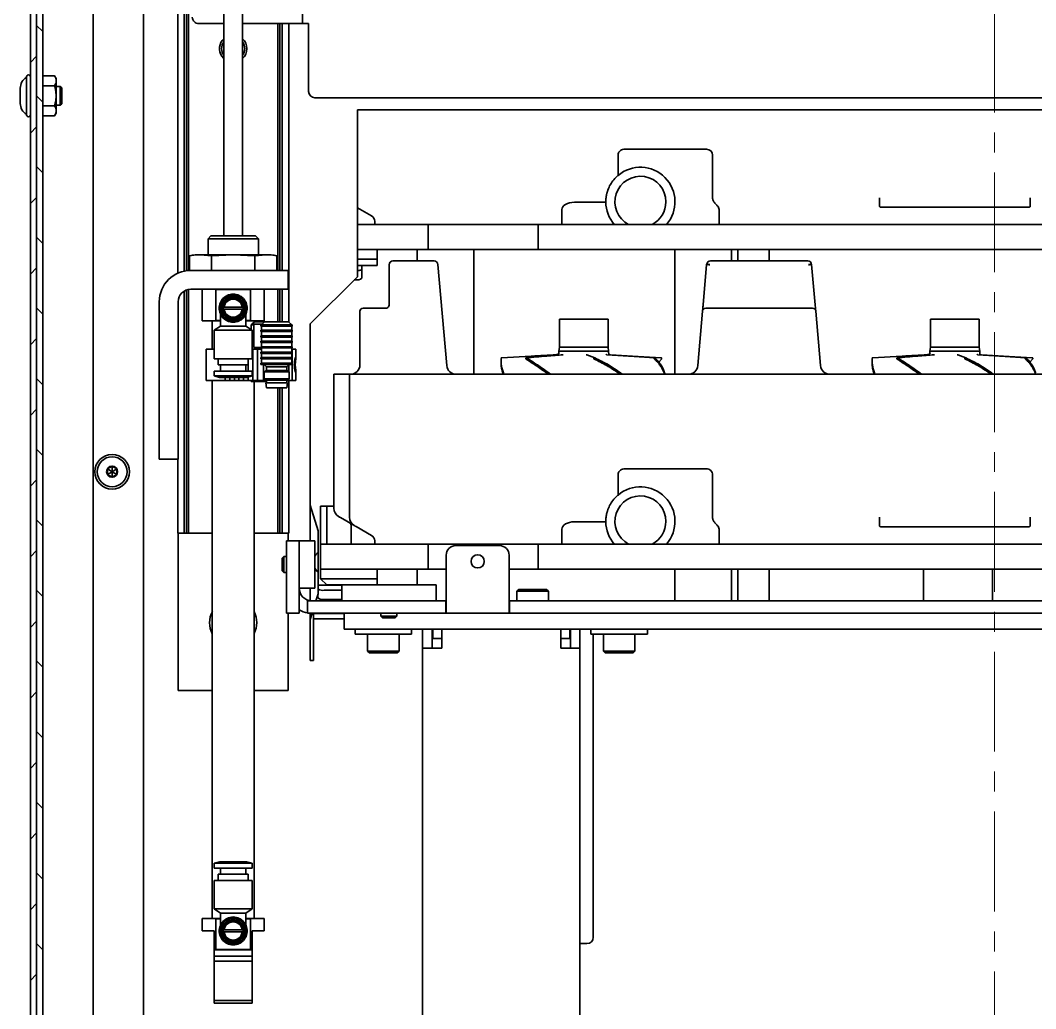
# Paper-space layout 'Blatt1' of a CAD drawing. Header units: millimetres. Extents: x 0 to 1189, y 0 to 841.
# Drawn here: x 415.7 to 480.3, y 470.1 to 532.9 of the extents above; entities that cross this region are included whole.
import ezdxf

# ---------------------------------------------------------------- set-up
doc = ezdxf.new("R2010")
doc.units = ezdxf.units.MM
doc.linetypes.add('CENTER', pattern=[10.16, 6.35, -1.27, 1.27, -1.27])

# ---------------------------------------------------------------- blocks, each defined once
blk = doc.blocks.new('SW_HATCH_0')
at = {"color": 0, "linetype": 'Continuous', "lineweight": 18}
for p, q in [((-1.368, -89.215), (-0.968, -89.615)), ((-1.368, -91.171), (-1.768, -91.571)), ((-1.368, -93.705), (-0.968, -94.105)), ((-1.368, -95.661), (-1.768, -96.061)), ((-1.368, -98.195), (-0.968, -98.595)), ((-1.368, -100.151), (-1.768, -100.551)), ((-1.368, -102.685), (-0.968, -103.085)), ((-1.368, -104.641), (-1.768, -105.041)), ((-1.368, -107.176), (-0.968, -107.576)), ((-1.368, -109.131), (-1.768, -109.531)), ((-1.368, -111.666), (-0.968, -112.066)), ((-1.368, -113.621), (-1.768, -114.021)), ((-1.368, -116.156), (-0.968, -116.556)), ((-1.368, -118.111), (-1.768, -118.511)), ((-1.368, -120.646), (-0.968, -121.046)), ((-1.368, -122.601), (-1.768, -123.001)), ((-1.368, -125.136), (-0.968, -125.536)), ((-1.368, -127.092), (-1.768, -127.492)), ((-1.368, -129.626), (-0.968, -130.026)), ((-1.368, -131.582), (-1.768, -131.982)), ((-1.368, -134.116), (-0.968, -134.516)), ((-1.368, -136.072), (-1.768, -136.472)), ((-1.368, -138.606), (-0.968, -139.006)), ((-1.368, -140.562), (-1.768, -140.962)), ((-1.368, -143.097), (-0.968, -143.497)), ((-1.368, -145.052), (-1.768, -145.452)), ((-1.368, -147.587), (-0.968, -147.987)), ((-1.368, -149.542), (-1.768, -149.942))]:
    blk.add_line(p, q, dxfattribs=at)

psp = doc.layouts.new('Blatt1')

# ---------------------------------------------------------------- linework, layer by layer
at = {"color": 7, "linetype": 'CENTER', "lineweight": 18}
psp.add_line((477.678, 777.265), (477.678, 308.626), dxfattribs=at)
at = {"color": 7, "linetype": 'Continuous', "lineweight": 35}
for p, q in [((416.356, 737.232), (416.356, 417.724)), ((416.756, 737.232), (416.756, 417.615)), ((416.756, 460.032), (416.756, 660.232)), ((417.156, 460.032), (417.156, 660.232)), ((420.356, 436.632), (420.356, 606.232)), ((423.556, 436.686), (423.556, 606.232)), ((433.656, 532.732), (433.656, 563.132)), ((425.726, 560.332), (425.726, 516.852)), ((426.144, 516.989), (426.144, 560.332)), ((426.292, 517.015), (426.292, 560.332)), ((426.406, 560.332), (426.406, 517.027)), ((428.656, 551.732), (428.656, 519.232)), ((429.856, 519.232), (429.856, 551.732)), ((427.014, 532.735), (427.014, 532.732)), ((427.056, 532.732), (428.656, 532.732)), ((429.856, 532.732), (433.056, 532.732)), ((432.106, 517.032), (432.106, 532.732)), ((432.22, 532.732), (432.22, 517.032)), ((432.368, 532.732), (432.368, 517.032)), ((432.786, 513.764), (432.786, 532.732)), ((433.056, 532.732), (433.656, 532.732)), ((433.956, 532.732), (433.656, 532.732)), ((433.956, 532.732), (434.056, 532.732)), ((434.056, 532.732), (434.056, 528.412)), ((428.528, 530.657), (428.656, 530.502)), ((416.116, 527.087), (416.116, 529.339)), ((417.156, 529.403), (417.898, 529.403)), ((417.996, 529.232), (417.898, 529.403)), ((417.996, 529.085), (417.996, 529.232)), ((417.996, 528.132), (417.996, 529.085)), ((415.716, 527.717), (415.716, 528.612)), ((417.156, 528.767), (417.898, 528.767)), ((418.256, 528.732), (417.996, 528.732)), ((418.356, 528.632), (418.256, 528.732)), ((418.256, 527.613), (418.256, 528.732)), ((418.356, 528.632), (418.356, 527.699)), ((415.716, 527.652), (415.716, 527.717)), ((417.996, 527.18), (417.996, 528.132)), ((418.356, 527.699), (418.356, 527.632)), ((522.056, 528.012), (434.456, 528.012)), ((416.116, 526.925), (416.116, 527.087)), ((417.156, 527.497), (417.898, 527.497)), ((417.898, 526.862), (417.996, 527.032)), ((417.996, 527.532), (418.256, 527.532)), ((417.996, 527.032), (417.996, 527.18)), ((418.256, 527.532), (418.356, 527.632)), ((418.256, 527.532), (418.256, 527.613)), ((513.156, 527.232), (437.156, 527.232)), ((437.156, 516.632), (437.156, 527.232)), ((417.156, 526.862), (417.898, 526.862)), ((459.356, 524.74), (454.17, 524.74)), ((453.734, 523.071), (453.734, 524.352)), ((459.743, 524.352), (459.743, 521.654)), ((450.956, 521.365), (452.956, 521.365)), ((470.356, 521.654), (470.356, 521.229)), ((470.356, 521.229), (470.356, 521.134)), ((479.956, 521.229), (479.956, 521.654)), ((479.956, 521.134), (479.956, 521.229)), ((438.056, 520.499), (437.156, 521.019)), ((450.156, 520.903), (450.156, 519.952)), ((460.156, 519.952), (460.156, 520.903)), ((470.553, 521.054), (470.463, 521.054)), ((479.759, 521.054), (470.553, 521.054)), ((479.849, 521.054), (479.759, 521.054)), ((437.326, 519.952), (437.156, 519.952)), ((437.326, 519.952), (440.656, 519.952)), ((438.256, 519.952), (438.256, 520.152)), ((441.656, 519.952), (440.656, 519.952)), ((441.656, 519.952), (441.656, 518.352)), ((442.656, 519.952), (441.656, 519.952)), ((447.656, 519.952), (442.656, 519.952)), ((448.656, 519.952), (447.656, 519.952)), ((448.656, 519.952), (448.656, 518.352)), ((449.656, 519.952), (448.656, 519.952)), ((449.656, 519.952), (500.656, 519.952)), ((427.84, 519.232), (427.656, 519.048)), ((427.656, 519.048), (427.656, 518.032)), ((429.256, 519.048), (427.656, 519.048)), ((429.256, 519.232), (427.84, 519.232)), ((430.672, 519.232), (429.256, 519.232)), ((430.856, 519.048), (429.256, 519.048)), ((430.856, 519.048), (430.672, 519.232)), ((430.856, 518.032), (430.856, 519.048)), ((426.856, 518.032), (426.485, 517.967)), ((426.485, 517.967), (426.485, 517.031)), ((427.178, 518.032), (426.856, 518.032)), ((427.178, 518.032), (427.871, 517.967)), ((429.256, 518.032), (427.178, 518.032)), ((427.871, 517.967), (429.256, 518.032)), ((427.871, 517.967), (427.871, 517.032)), ((429.256, 518.032), (430.642, 517.967)), ((431.335, 518.032), (429.256, 518.032)), ((430.642, 517.967), (431.335, 518.032)), ((430.642, 517.032), (430.642, 517.967)), ((431.656, 518.032), (431.335, 518.032)), ((432.027, 517.967), (431.656, 518.032)), ((432.027, 517.967), (432.027, 517.032)), ((437.156, 518.352), (437.326, 518.352)), ((437.326, 518.352), (440.656, 518.352)), ((437.326, 518.352), (438.406, 518.352)), ((438.406, 518.352), (438.406, 517.752)), ((440.656, 518.352), (441.656, 518.352)), ((440.956, 517.633), (440.956, 518.352)), ((441.656, 518.352), (442.656, 518.352)), ((442.656, 518.352), (447.656, 518.352)), ((444.556, 518.352), (444.556, 510.432)), ((447.656, 518.352), (448.656, 518.352)), ((448.656, 518.352), (449.656, 518.352)), ((449.656, 518.352), (500.656, 518.352)), ((457.356, 510.432), (457.356, 518.352)), ((460.956, 518.352), (460.956, 517.633)), ((461.356, 517.633), (461.356, 518.352)), ((463.356, 518.352), (463.356, 517.633)), ((437.156, 517.752), (437.326, 517.752)), ((437.326, 517.352), (437.156, 517.352)), ((437.156, 517.342), (437.446, 517.342)), ((437.326, 517.752), (438.406, 517.752)), ((438.406, 517.352), (437.326, 517.352)), ((437.446, 517.342), (437.446, 517.302)), ((438.406, 517.752), (438.406, 517.352)), ((439.176, 514.832), (439.176, 517.393)), ((441.273, 517.633), (439.416, 517.633)), ((442.036, 517.633), (441.273, 517.633)), ((442.275, 517.414), (442.837, 510.98)), ((459.146, 514.85), (459.37, 517.41)), ((459.61, 517.633), (465.81, 517.633)), ((466.049, 517.41), (466.273, 514.85)), ((426.556, 517.032), (432.756, 517.032)), ((432.756, 517.032), (432.756, 515.832)), ((437.446, 517.302), (437.446, 517.115)), ((437.446, 517.115), (437.446, 516.535)), ((437.156, 516.632), (434.156, 513.632)), ((437.046, 516.432), (436.956, 516.432)), ((426.144, 500.332), (426.144, 515.718)), ((426.292, 500.332), (426.292, 515.788)), ((426.406, 515.818), (426.406, 500.332)), ((426.556, 515.832), (432.756, 515.832)), ((427.286, 515.832), (427.286, 513.832)), ((428.156, 513.852), (428.156, 515.812)), ((428.156, 515.812), (430.356, 515.812)), ((428.758, 515.37), (428.563, 515.032)), ((429.256, 515.432), (428.866, 515.432)), ((429.646, 515.432), (429.256, 515.432)), ((429.949, 515.032), (429.754, 515.37)), ((430.356, 515.812), (430.356, 513.852)), ((431.226, 513.832), (431.226, 515.832)), ((432.106, 513.772), (432.106, 515.832)), ((432.22, 515.832), (432.22, 513.772)), ((432.368, 515.832), (432.368, 513.772)), ((424.556, 505.032), (424.556, 515.032)), ((425.756, 505.032), (425.756, 515.032)), ((428.563, 515.032), (428.368, 514.695)), ((430.144, 514.695), (429.949, 515.032)), ((428.368, 514.57), (428.563, 514.232)), ((428.455, 514.244), (428.455, 513.493)), ((428.563, 514.232), (428.758, 513.895)), ((428.627, 514.695), (428.681, 514.695)), ((428.681, 514.57), (428.627, 514.57)), ((428.681, 514.695), (429.831, 514.695)), ((429.831, 514.57), (428.681, 514.57)), ((429.754, 513.895), (429.949, 514.232)), ((429.831, 514.695), (429.885, 514.695)), ((429.885, 514.57), (429.831, 514.57)), ((429.949, 514.232), (430.144, 514.57)), ((430.057, 513.493), (430.057, 514.244)), ((437.316, 514.432), (437.316, 511.032)), ((437.516, 514.632), (437.75, 514.632)), ((437.75, 514.632), (438.513, 514.632)), ((438.513, 514.632), (438.976, 514.632)), ((438.976, 514.632), (439.027, 514.639)), ((458.808, 510.98), (459.111, 514.45)), ((459.311, 514.632), (460.114, 514.632)), ((460.114, 514.632), (465.306, 514.632)), ((465.306, 514.632), (466.109, 514.632)), ((466.308, 514.45), (466.612, 510.98)), ((428.455, 513.832), (427.286, 513.832)), ((427.926, 513.832), (427.926, 512.032)), ((428.455, 513.493), (428.056, 513.226)), ((428.455, 513.852), (428.156, 513.852)), ((428.455, 513.493), (430.057, 513.493)), ((428.866, 513.832), (429.256, 513.832)), ((429.256, 513.832), (429.646, 513.832)), ((430.356, 513.852), (430.057, 513.852)), ((431.226, 513.832), (430.057, 513.832)), ((430.456, 513.226), (430.057, 513.493)), ((430.599, 513.772), (430.399, 513.572)), ((430.399, 513.572), (430.399, 513.265)), ((430.561, 513.572), (430.399, 513.572)), ((430.445, 513.612), (430.603, 513.772)), ((430.516, 513.612), (430.445, 513.612)), ((431.098, 513.612), (430.516, 513.612)), ((430.561, 513.572), (430.516, 513.612)), ((430.561, 512.132), (430.561, 513.572)), ((430.586, 513.76), (430.586, 513.832)), ((430.603, 513.772), (430.599, 513.772)), ((430.603, 513.772), (431.258, 513.772)), ((431.018, 513.572), (431.018, 513.492)), ((431.018, 513.572), (433.018, 513.572)), ((431.018, 513.492), (433.018, 513.492)), ((431.258, 513.772), (431.058, 513.572)), ((431.058, 513.492), (431.058, 513.225)), ((431.258, 513.772), (432.778, 513.772)), ((432.978, 513.572), (432.778, 513.772)), ((432.978, 513.225), (432.978, 513.492)), ((433.018, 513.492), (433.018, 513.572)), ((434.156, 513.632), (434.156, 499.832)), ((450.006, 513.931), (450.006, 512.147)), ((450.604, 513.931), (450.006, 513.931)), ((453.106, 513.931), (450.604, 513.931)), ((453.106, 512.147), (453.106, 513.931)), ((473.606, 513.931), (473.606, 512.147)), ((474.204, 513.931), (473.606, 513.931)), ((476.706, 513.931), (474.204, 513.931)), ((476.706, 512.147), (476.706, 513.931)), ((428.056, 513.226), (428.056, 511.42)), ((428.056, 513.226), (429.256, 513.226)), ((429.256, 513.226), (430.456, 513.226)), ((430.456, 511.42), (430.456, 513.226)), ((431.018, 513.225), (431.018, 513.145)), ((431.018, 513.225), (433.018, 513.225)), ((431.018, 513.145), (433.018, 513.145)), ((431.018, 512.877), (431.018, 512.797)), ((433.018, 512.877), (431.018, 512.877)), ((433.018, 512.797), (431.018, 512.797)), ((431.058, 513.145), (431.058, 512.877)), ((431.058, 512.797), (431.058, 512.53)), ((432.978, 512.877), (432.978, 513.145)), ((432.978, 512.53), (432.978, 512.797)), ((433.018, 513.145), (433.018, 513.225)), ((433.018, 512.797), (433.018, 512.877)), ((431.018, 512.53), (431.018, 512.45)), ((433.018, 512.53), (431.018, 512.53)), ((433.018, 512.45), (431.018, 512.45)), ((431.018, 512.182), (431.018, 512.102)), ((433.018, 512.182), (431.018, 512.182)), ((431.058, 512.45), (431.058, 512.182)), ((432.978, 512.182), (432.978, 512.45)), ((433.018, 512.45), (433.018, 512.53)), ((433.018, 512.102), (433.018, 512.182)), ((450.006, 512.147), (449.974, 511.905)), ((453.106, 512.147), (450.006, 512.147)), ((453.138, 511.905), (453.106, 512.147)), ((473.606, 512.147), (473.574, 511.905)), ((476.706, 512.147), (473.606, 512.147)), ((476.738, 511.905), (476.706, 512.147)), ((427.529, 512.032), (427.529, 510.032)), ((427.529, 512.032), (428.056, 512.032)), ((430.501, 512.032), (430.456, 512.032)), ((430.501, 512.032), (430.501, 510.032)), ((430.58, 512.032), (430.501, 512.032)), ((431.018, 512.132), (430.561, 512.132)), ((430.677, 512.032), (430.58, 512.032)), ((430.796, 512.032), (430.677, 512.032)), ((430.796, 512.032), (430.796, 510.032)), ((430.796, 512.032), (431.058, 512.032)), ((430.796, 512.032), (430.796, 512.032)), ((431.018, 512.102), (432.29, 512.102)), ((431.018, 511.835), (431.018, 511.755)), ((431.018, 511.835), (432.29, 511.835)), ((431.018, 511.755), (432.29, 511.755)), ((431.058, 512.102), (431.058, 511.835)), ((431.058, 511.755), (431.058, 511.487)), ((432.29, 512.102), (433.018, 512.102)), ((432.29, 511.835), (433.018, 511.835)), ((432.29, 511.755), (433.018, 511.755)), ((432.978, 511.835), (432.978, 512.102)), ((432.978, 511.487), (432.978, 511.755)), ((432.999, 512.032), (432.992, 512.032)), ((432.999, 511.835), (432.999, 512.032)), ((432.999, 512.032), (433.183, 512.032)), ((432.999, 511.487), (432.999, 511.755)), ((433.018, 511.755), (433.018, 511.835)), ((433.183, 512.032), (433.249, 512.032)), ((433.249, 512.032), (433.249, 511.509)), ((446.317, 511.474), (448.206, 511.573)), ((449.968, 511.738), (449.969, 511.761)), ((449.976, 511.906), (449.969, 511.734)), ((453.138, 511.905), (449.974, 511.905)), ((449.976, 511.763), (449.977, 511.734)), ((452.25, 511.474), (451.739, 511.656)), ((454.396, 511.584), (453.023, 511.672)), ((453.146, 511.665), (453.136, 511.906)), ((455.018, 511.566), (453.25, 511.673)), ((456.067, 511.474), (454.414, 511.574)), ((456.487, 511.474), (455.005, 511.557)), ((469.917, 511.474), (471.806, 511.573)), ((473.568, 511.738), (473.569, 511.761)), ((473.576, 511.906), (473.569, 511.734)), ((476.738, 511.905), (473.574, 511.905)), ((473.576, 511.763), (473.577, 511.734)), ((475.85, 511.474), (475.339, 511.656)), ((477.996, 511.584), (476.623, 511.672)), ((476.746, 511.665), (476.736, 511.906)), ((478.618, 511.566), (476.85, 511.673)), ((479.667, 511.474), (478.014, 511.574)), ((480.087, 511.474), (478.605, 511.557)), ((428.056, 511.42), (430.456, 511.42)), ((428.296, 511.42), (428.296, 511.024)), ((428.296, 511.024), (430.216, 511.024)), ((428.456, 511.024), (428.456, 510.628)), ((430.056, 510.628), (430.056, 511.024)), ((430.211, 511.024), (430.211, 510.628)), ((430.216, 511.024), (430.216, 511.42)), ((431.018, 511.487), (431.018, 511.407)), ((431.018, 511.487), (432.29, 511.487)), ((431.018, 511.407), (432.29, 511.407)), ((431.018, 511.14), (431.018, 511.06)), ((431.018, 511.14), (432.29, 511.14)), ((431.018, 511.06), (432.29, 511.06)), ((431.058, 511.407), (431.058, 511.14)), ((431.185, 511.06), (431.185, 510.032)), ((431.218, 511.06), (431.368, 510.91)), ((431.368, 510.91), (431.368, 510.66)), ((431.368, 510.91), (432.195, 510.91)), ((432.195, 510.91), (432.668, 510.91)), ((432.29, 511.487), (433.018, 511.487)), ((432.29, 511.407), (433.018, 511.407)), ((432.29, 511.14), (433.018, 511.14)), ((432.29, 511.06), (433.018, 511.06)), ((432.668, 510.91), (432.818, 511.06)), ((432.668, 510.66), (432.668, 510.91)), ((432.803, 510.582), (432.803, 511.046)), ((432.978, 511.14), (432.978, 511.407)), ((432.999, 511.14), (432.999, 511.407)), ((432.999, 510.032), (432.999, 511.06)), ((433.018, 511.407), (433.018, 511.487)), ((433.018, 511.06), (433.018, 511.14)), ((446.294, 511.241), (446.294, 511.144)), ((456.332, 511.193), (456.499, 511.395)), ((469.894, 511.241), (469.894, 511.144)), ((479.932, 511.193), (480.099, 511.395)), ((428.056, 510.628), (428.056, 510.32)), ((428.056, 510.628), (430.456, 510.628)), ((428.056, 510.32), (428.385, 510.232)), ((428.056, 510.32), (430.456, 510.32)), ((428.385, 510.232), (430.128, 510.232)), ((428.744, 510.232), (428.744, 510.032)), ((429.039, 510.032), (429.039, 510.232)), ((429.33, 510.232), (429.33, 510.032)), ((429.625, 510.232), (429.625, 510.032)), ((429.916, 510.232), (429.916, 510.032)), ((430.128, 510.232), (430.456, 510.32)), ((430.211, 510.255), (430.211, 510.032)), ((430.456, 510.32), (430.456, 510.628)), ((431.368, 510.66), (431.218, 510.573)), ((431.218, 510.573), (431.218, 510.147)), ((431.218, 510.573), (432.236, 510.573)), ((431.368, 510.66), (432.195, 510.66)), ((432.195, 510.66), (432.668, 510.66)), ((432.236, 510.573), (432.818, 510.573)), ((432.818, 510.573), (432.668, 510.66)), ((432.818, 510.147), (432.818, 510.573)), ((433.249, 510.555), (433.249, 510.032)), ((435.656, 501.911), (435.656, 510.432)), ((435.949, 510.432), (435.656, 510.432)), ((436.363, 510.432), (435.949, 510.432)), ((436.656, 510.432), (436.363, 510.432)), ((436.656, 501.334), (436.656, 510.432)), ((436.656, 510.432), (436.949, 510.432)), ((436.949, 510.432), (440.363, 510.432)), ((440.363, 510.432), (441.07, 510.432)), ((441.07, 510.432), (445.342, 510.432)), ((445.342, 510.432), (446.049, 510.432)), ((446.049, 510.432), (446.463, 510.432)), ((446.43, 510.432), (446.404, 510.52)), ((446.467, 510.435), (446.439, 510.52)), ((446.463, 510.432), (447.17, 510.432)), ((447.17, 510.432), (450.916, 510.432)), ((449.295, 510.432), (449.181, 510.52)), ((449.444, 510.432), (449.324, 510.52)), ((450.916, 510.432), (451.304, 510.432)), ((451.304, 510.432), (452.342, 510.432)), ((452.342, 510.432), (453.049, 510.432)), ((453.463, 510.432), (453.049, 510.432)), ((453.463, 510.432), (454.17, 510.432)), ((453.863, 510.432), (453.746, 510.52)), ((454.004, 510.432), (453.89, 510.52)), ((461.342, 510.432), (454.17, 510.432)), ((456.694, 510.432), (456.662, 510.52)), ((456.726, 510.432), (456.699, 510.52)), ((462.049, 510.432), (461.342, 510.432)), ((462.463, 510.432), (462.049, 510.432)), ((463.17, 510.432), (462.463, 510.432)), ((468.342, 510.432), (463.17, 510.432)), ((469.049, 510.432), (468.342, 510.432)), ((469.049, 510.432), (469.463, 510.432)), ((469.463, 510.432), (470.17, 510.432)), ((470.03, 510.432), (470.004, 510.52)), ((470.067, 510.432), (470.039, 510.52)), ((470.17, 510.432), (480.142, 510.432)), ((472.895, 510.432), (472.781, 510.52)), ((473.044, 510.432), (472.924, 510.52)), ((477.463, 510.432), (477.346, 510.52)), ((477.604, 510.432), (477.49, 510.52)), ((480.849, 510.432), (480.142, 510.432)), ((480.294, 510.432), (480.262, 510.52)), ((428.749, 510.032), (427.529, 510.032)), ((427.926, 510.032), (427.926, 475.832)), ((428.744, 510.032), (428.823, 510.032)), ((428.823, 510.032), (428.921, 510.032)), ((428.921, 510.032), (429.039, 510.032)), ((429.039, 510.032), (429.33, 510.032)), ((429.039, 510.032), (429.039, 510.032)), ((429.33, 510.032), (429.409, 510.032)), ((429.409, 510.032), (429.506, 510.032)), ((429.506, 510.032), (429.625, 510.032)), ((429.625, 510.032), (429.916, 510.032)), ((429.916, 510.032), (429.994, 510.032)), ((429.994, 510.032), (430.092, 510.032)), ((430.092, 510.032), (430.211, 510.032)), ((430.211, 510.032), (430.501, 510.032)), ((430.399, 510.032), (430.399, 509.972)), ((430.399, 509.972), (431.368, 509.972)), ((430.501, 510.032), (430.58, 510.032)), ((430.58, 510.032), (430.677, 510.032)), ((430.586, 475.832), (430.586, 509.972)), ((430.677, 510.032), (430.796, 510.032)), ((431.185, 510.032), (430.796, 510.032)), ((430.796, 510.032), (430.796, 510.032)), ((431.368, 510.032), (431.185, 510.032)), ((431.218, 510.147), (431.368, 510.06)), ((431.218, 510.147), (432.236, 510.147)), ((431.324, 509.88), (431.368, 509.572)), ((431.324, 509.88), (432.711, 509.88)), ((431.368, 510.06), (431.368, 509.88)), ((431.368, 510.06), (432.195, 510.06)), ((431.368, 509.572), (432.668, 509.572)), ((432.106, 500.332), (432.106, 509.572)), ((432.195, 510.06), (432.668, 510.06)), ((432.22, 509.572), (432.22, 500.332)), ((432.236, 510.147), (432.818, 510.147)), ((432.368, 509.572), (432.368, 500.332)), ((432.668, 510.06), (432.818, 510.147)), ((432.668, 509.88), (432.668, 510.06)), ((432.803, 510.032), (432.668, 510.032)), ((432.668, 509.572), (432.711, 509.88)), ((432.786, 500.332), (432.786, 510.032)), ((432.803, 510.032), (432.803, 510.138)), ((432.803, 510.032), (432.872, 510.032)), ((432.872, 510.032), (432.919, 510.032)), ((432.919, 510.032), (432.992, 510.032)), ((432.992, 510.032), (432.999, 510.032)), ((433.183, 510.032), (432.999, 510.032)), ((433.249, 510.032), (433.183, 510.032)), ((421.556, 504.579), (421.256, 504.406)), ((421.256, 504.406), (421.256, 504.059)), ((421.256, 504.406), (421.556, 504.232)), ((421.856, 504.406), (421.556, 504.579)), ((421.556, 504.579), (421.556, 504.232)), ((421.856, 504.406), (421.556, 504.232)), ((421.856, 504.059), (421.856, 504.406)), ((424.556, 505.032), (425.756, 505.032)), ((425.726, 505.032), (425.726, 500.332)), ((459.356, 504.42), (454.17, 504.42)), ((421.556, 504.232), (421.256, 504.059)), ((421.256, 504.059), (421.556, 503.886)), ((421.556, 504.232), (421.856, 504.059)), ((421.556, 504.232), (421.556, 503.886)), ((421.556, 503.886), (421.856, 504.059)), ((453.734, 502.751), (453.734, 504.032)), ((459.743, 504.032), (459.743, 501.334)), ((434.656, 500.477), (434.156, 502.112)), ((434.806, 502.032), (435.206, 502.032)), ((434.806, 500.432), (434.806, 502.032)), ((435.206, 502.032), (435.206, 500.432)), ((435.206, 502.032), (435.23, 502.032)), ((435.656, 502.032), (435.23, 502.032)), ((436.488, 501.085), (436.073, 501.324)), ((470.356, 501.334), (470.356, 500.909)), ((479.956, 500.909), (479.956, 501.334)), ((438.056, 500.179), (437.073, 500.746)), ((450.156, 500.583), (450.156, 499.632)), ((450.956, 501.045), (452.956, 501.045)), ((460.156, 499.632), (460.156, 500.583)), ((470.356, 500.909), (470.356, 500.814)), ((470.553, 500.734), (470.463, 500.734)), ((479.759, 500.734), (470.553, 500.734)), ((479.849, 500.734), (479.759, 500.734)), ((479.956, 500.814), (479.956, 500.909)), ((426.144, 500.332), (425.726, 500.332)), ((425.756, 490.332), (425.756, 500.332)), ((426.144, 500.332), (426.292, 500.332)), ((426.406, 500.332), (426.292, 500.332)), ((426.406, 500.332), (426.562, 500.332)), ((426.765, 500.332), (426.562, 500.332)), ((426.765, 500.332), (427.926, 500.332)), ((430.586, 500.332), (431.748, 500.332)), ((431.95, 500.332), (431.748, 500.332)), ((432.106, 500.332), (431.95, 500.332)), ((432.22, 500.332), (432.106, 500.332)), ((432.22, 500.332), (432.368, 500.332)), ((432.786, 500.332), (432.368, 500.332)), ((432.756, 500.332), (432.756, 499.832)), ((434.656, 500.477), (434.656, 499.076)), ((434.806, 500.432), (434.806, 499.632)), ((435.206, 500.432), (435.206, 499.632)), ((436.762, 500.432), (436.762, 499.632)), ((433.456, 499.832), (432.656, 499.832)), ((432.656, 498.832), (432.656, 499.832)), ((433.456, 499.832), (434.456, 499.832)), ((433.456, 499.832), (433.456, 498.832)), ((434.456, 499.832), (434.456, 496.832)), ((434.806, 499.632), (434.806, 498.032)), ((434.866, 499.632), (434.806, 499.632)), ((436.387, 499.632), (434.866, 499.632)), ((437.326, 499.632), (436.387, 499.632)), ((437.326, 499.632), (440.656, 499.632)), ((438.256, 499.632), (438.256, 499.832)), ((441.656, 499.632), (440.656, 499.632)), ((441.656, 499.632), (441.656, 498.032)), ((442.656, 499.632), (441.656, 499.632)), ((447.656, 499.632), (442.656, 499.632)), ((446.206, 499.532), (443.406, 499.532)), ((448.656, 499.632), (447.656, 499.632)), ((448.656, 499.632), (448.656, 498.032)), ((449.656, 499.632), (448.656, 499.632)), ((449.656, 499.632), (500.656, 499.632)), ((432.467, 498.832), (432.369, 498.734)), ((432.369, 498.734), (432.369, 497.931)), ((432.656, 498.832), (432.467, 498.832)), ((432.467, 498.832), (432.467, 497.832)), ((432.656, 498.832), (432.656, 496.232)), ((433.456, 498.832), (433.456, 496.232)), ((434.656, 497.877), (434.656, 499.076)), ((442.806, 498.932), (442.806, 496.832)), ((446.806, 498.932), (446.806, 496.832)), ((432.369, 497.931), (432.467, 497.832)), ((434.806, 498.032), (434.866, 498.032)), ((434.806, 497.432), (434.806, 498.032)), ((434.866, 498.032), (436.387, 498.032)), ((436.387, 498.032), (437.326, 498.032)), ((437.326, 498.032), (440.656, 498.032)), ((437.326, 498.032), (438.406, 498.032)), ((438.406, 498.032), (438.406, 497.432)), ((440.656, 498.032), (441.656, 498.032)), ((440.956, 497.032), (440.956, 498.032)), ((441.656, 498.032), (442.656, 498.032)), ((442.656, 498.032), (442.806, 498.032)), ((446.806, 498.032), (447.656, 498.032)), ((447.656, 498.032), (448.656, 498.032)), ((448.656, 498.032), (449.656, 498.032)), ((449.656, 498.032), (500.656, 498.032)), ((457.356, 496.032), (457.356, 498.032)), ((460.956, 498.032), (460.956, 496.032)), ((461.356, 496.032), (461.356, 498.032)), ((463.356, 498.032), (463.356, 496.032)), ((473.156, 496.032), (473.156, 498.032)), ((477.556, 498.032), (477.556, 496.032)), ((432.467, 497.832), (432.656, 497.832)), ((434.656, 497.877), (434.656, 496.477)), ((435.206, 497.032), (434.806, 497.432)), ((434.806, 497.432), (434.866, 497.432)), ((434.866, 497.432), (436.387, 497.432)), ((436.387, 497.432), (437.326, 497.432)), ((437.326, 497.432), (438.406, 497.432)), ((438.406, 497.432), (438.406, 497.032)), ((433.456, 496.832), (434.456, 496.832)), ((434.156, 496.832), (434.156, 496.039)), ((434.656, 497.022), (436.156, 497.022)), ((436.156, 496.691), (435.046, 496.691)), ((435.242, 497.032), (435.206, 497.032)), ((436.156, 497.032), (435.242, 497.032)), ((436.156, 496.032), (436.156, 497.032)), ((436.156, 497.032), (442.156, 497.032)), ((442.156, 496.032), (442.156, 497.032)), ((442.806, 496.832), (442.806, 495.232)), ((446.806, 495.232), (446.806, 496.832)), ((447.426, 496.752), (447.306, 496.632)), ((447.426, 496.752), (449.186, 496.752)), ((449.306, 496.632), (449.186, 496.752)), ((432.656, 495.232), (432.656, 496.232)), ((433.456, 496.232), (433.456, 495.232)), ((433.992, 495.232), (433.992, 496.032)), ((442.786, 496.032), (433.992, 496.032)), ((434.52, 496.032), (434.656, 496.477)), ((434.646, 496.215), (434.646, 496.444)), ((436.156, 496.112), (435.046, 496.112)), ((436.156, 496.032), (442.156, 496.032)), ((442.786, 496.032), (442.786, 495.232)), ((442.806, 496.032), (442.786, 496.032)), ((446.826, 496.032), (446.806, 496.032)), ((446.826, 496.032), (446.826, 495.232)), ((502.786, 496.032), (446.826, 496.032)), ((447.306, 496.632), (447.306, 496.032)), ((449.306, 496.632), (447.306, 496.632)), ((449.306, 496.032), (449.306, 496.632)), ((433.456, 495.232), (432.656, 495.232)), ((432.756, 495.232), (432.756, 490.332)), ((442.786, 495.232), (433.992, 495.232)), ((434.156, 495.232), (434.156, 492.232)), ((434.156, 494.841), (434.276, 495.232)), ((434.356, 495.212), (434.356, 494.874)), ((434.356, 495.212), (436.306, 495.212)), ((434.356, 494.874), (436.306, 494.874)), ((434.356, 492.57), (434.356, 494.874)), ((436.306, 495.232), (436.306, 494.232)), ((438.656, 495.232), (438.656, 495.044)), ((438.656, 495.044), (438.754, 494.945)), ((438.656, 495.044), (439.656, 495.044)), ((438.754, 494.945), (439.558, 494.945)), ((439.558, 494.945), (439.656, 495.044)), ((439.656, 495.044), (439.656, 495.232)), ((442.806, 495.232), (442.786, 495.232)), ((442.806, 495.232), (446.806, 495.232)), ((446.826, 495.232), (446.806, 495.232)), ((502.786, 495.232), (446.826, 495.232)), ((436.306, 494.232), (516.306, 494.232)), ((437.006, 494.232), (437.006, 493.912)), ((440.606, 493.912), (440.606, 494.232)), ((441.306, 493.012), (441.306, 494.232)), ((441.906, 493.012), (441.906, 494.232)), ((441.946, 494.232), (441.946, 493.632)), ((442.526, 493.032), (442.526, 494.232)), ((450.086, 494.232), (450.086, 493.032)), ((450.666, 494.232), (450.666, 493.632)), ((450.706, 494.232), (450.706, 493.012)), ((451.306, 493.012), (451.306, 494.232)), ((452.006, 494.232), (452.006, 493.912)), ((455.606, 493.912), (455.606, 494.232)), ((440.606, 493.912), (437.006, 493.912)), ((437.806, 493.862), (437.806, 492.832)), ((439.806, 492.832), (439.806, 493.862)), ((442.526, 493.632), (441.946, 493.632)), ((450.666, 493.632), (450.086, 493.632)), ((455.606, 493.912), (452.006, 493.912)), ((452.156, 491.98), (452.156, 493.912)), ((452.806, 493.862), (452.806, 492.832)), ((454.806, 492.832), (454.806, 493.862)), ((437.806, 492.832), (437.926, 492.712)), ((437.806, 492.832), (439.806, 492.832)), ((439.686, 492.712), (439.806, 492.832)), ((441.306, 422.052), (441.306, 493.012)), ((441.306, 493.012), (442.506, 493.012)), ((442.506, 493.012), (442.526, 493.012)), ((442.526, 493.012), (442.526, 493.032)), ((450.086, 493.012), (450.086, 493.032)), ((450.086, 493.012), (450.106, 493.012)), ((451.306, 493.012), (450.106, 493.012)), ((451.306, 422.052), (451.306, 493.012)), ((452.806, 492.832), (452.926, 492.712)), ((452.806, 492.832), (454.806, 492.832)), ((454.686, 492.712), (454.806, 492.832)), ((434.156, 492.232), (434.356, 492.232)), ((434.356, 492.57), (434.356, 492.232)), ((439.686, 492.712), (437.926, 492.712)), ((454.686, 492.712), (452.926, 492.712)), ((452.156, 491.98), (452.156, 491.555)), ((452.156, 474.632), (452.156, 491.555)), ((427.926, 490.332), (425.756, 490.332)), ((432.756, 490.332), (430.586, 490.332)), ((428.385, 479.432), (428.056, 479.344)), ((428.056, 479.344), (428.056, 479.036)), ((430.456, 479.344), (428.056, 479.344)), ((430.128, 479.432), (428.385, 479.432)), ((430.456, 479.344), (430.128, 479.432)), ((430.456, 479.036), (430.456, 479.344)), ((430.456, 479.036), (428.056, 479.036)), ((428.296, 478.64), (428.296, 478.244)), ((430.216, 478.64), (428.296, 478.64)), ((428.456, 479.036), (428.456, 478.64)), ((430.056, 478.64), (430.056, 479.036)), ((430.216, 478.244), (430.216, 478.64)), ((428.056, 478.244), (428.056, 476.439)), ((430.456, 478.244), (428.056, 478.244)), ((430.456, 476.439), (430.456, 478.244)), ((428.056, 476.439), (428.455, 476.172)), ((429.256, 476.439), (428.056, 476.439)), ((428.455, 476.172), (428.455, 475.421)), ((430.057, 476.172), (428.455, 476.172)), ((430.456, 476.439), (429.256, 476.439)), ((430.057, 476.172), (430.456, 476.439)), ((430.057, 475.42), (430.057, 476.172)), ((427.286, 475.832), (427.286, 475.032)), ((427.286, 475.832), (428.455, 475.832)), ((428.156, 473.852), (428.156, 475.812)), ((428.156, 475.812), (428.455, 475.812)), ((428.563, 475.432), (428.368, 475.095)), ((428.758, 475.77), (428.563, 475.432)), ((429.256, 475.832), (428.866, 475.832)), ((429.646, 475.832), (429.256, 475.832)), ((429.949, 475.432), (429.754, 475.77)), ((430.144, 475.095), (429.949, 475.432)), ((430.057, 475.832), (431.226, 475.832)), ((430.057, 475.812), (430.356, 475.812)), ((430.356, 475.812), (430.356, 473.852)), ((431.226, 475.032), (431.226, 475.832)), ((427.286, 475.032), (428.056, 475.032)), ((428.056, 475.032), (428.056, 473.832)), ((428.368, 474.97), (428.563, 474.632)), ((428.627, 475.095), (428.681, 475.095)), ((428.681, 474.97), (428.627, 474.97)), ((428.681, 475.095), (429.831, 475.095)), ((429.831, 474.97), (428.681, 474.97)), ((429.831, 475.095), (429.885, 475.095)), ((429.885, 474.97), (429.831, 474.97)), ((429.949, 474.632), (430.144, 474.97)), ((430.456, 475.032), (431.226, 475.032)), ((430.456, 473.832), (430.456, 475.032)), ((428.563, 474.632), (428.758, 474.295)), ((428.866, 474.232), (429.256, 474.232)), ((429.256, 474.232), (429.646, 474.232)), ((429.754, 474.295), (429.949, 474.632)), ((451.306, 474.232), (451.756, 474.232)), ((428.056, 473.832), (429.256, 473.832)), ((428.056, 473.832), (428.056, 473.432)), ((428.056, 473.432), (428.056, 473.114)), ((428.056, 473.432), (429.256, 473.432)), ((430.356, 473.852), (428.156, 473.852)), ((429.256, 473.832), (430.456, 473.832)), ((429.256, 473.432), (430.456, 473.432)), ((430.456, 473.432), (430.456, 473.832)), ((430.456, 473.114), (430.456, 473.432)), ((429.256, 473.114), (428.056, 473.114)), ((428.056, 473.114), (428.056, 470.616)), ((429.256, 473.114), (430.456, 473.114)), ((430.456, 470.616), (430.456, 473.114)), ((429.256, 470.616), (428.056, 470.616)), ((428.056, 470.616), (428.056, 470.432)), ((429.256, 470.432), (428.056, 470.432)), ((429.256, 470.616), (430.456, 470.616)), ((430.456, 470.432), (429.256, 470.432)), ((430.456, 470.432), (430.456, 470.616))]:
    psp.add_line(p, q, dxfattribs=at)
at = {"color": 7, "linetype": 'Continuous', "lineweight": 35, "flags": 128}
for points in [[(450.156, 520.903), (450.172, 520.993), (450.217, 521.08), (450.291, 521.16), (450.39, 521.23), (450.512, 521.287), (450.65, 521.33), (450.8, 521.356), (450.956, 521.365)], [(452.956, 521.365), (452.956, 521.409), (452.957, 521.452)], [(459.37, 517.41), (459.374, 517.41), (459.386, 517.409), (459.404, 517.407), (459.429, 517.405), (459.459, 517.402), (459.493, 517.399), (459.531, 517.396), (459.57, 517.393)], [(466.049, 517.41), (466.045, 517.41), (466.034, 517.409), (466.015, 517.407), (465.991, 517.405), (465.96, 517.402), (465.926, 517.399), (465.889, 517.396), (465.85, 517.393)], [(437.156, 517.015), (437.199, 517.019), (437.268, 517.029), (437.329, 517.042), (437.379, 517.057), (437.416, 517.075), (437.438, 517.095), (437.446, 517.115)], [(459.111, 514.45), (459.112, 514.456), (459.114, 514.474), (459.116, 514.503), (459.12, 514.543), (459.124, 514.593), (459.129, 514.65), (459.134, 514.713), (459.14, 514.78), (459.146, 514.85)], [(466.273, 514.85), (466.28, 514.772), (466.286, 514.697), (466.292, 514.628), (466.298, 514.567), (466.302, 514.517), (466.305, 514.48), (466.307, 514.458), (466.308, 514.45)], [(436.073, 501.324), (436.024, 501.353), (435.987, 501.374), (435.964, 501.387), (435.956, 501.391)], [(436.956, 500.814), (436.925, 500.832), (436.834, 500.884), (436.687, 500.97), (436.488, 501.085)], [(436.762, 500.432), (436.752, 500.745), (436.734, 500.942)], [(437.073, 500.746), (437.024, 500.775), (436.987, 500.796), (436.964, 500.81), (436.956, 500.814)], [(450.156, 500.583), (450.172, 500.673), (450.217, 500.76), (450.291, 500.84), (450.39, 500.91), (450.512, 500.967), (450.65, 501.01), (450.8, 501.036), (450.956, 501.045)], [(452.956, 501.045), (452.956, 501.089), (452.957, 501.132)]]:
    psp.add_lwpolyline(points, dxfattribs=at)
at = {"color": 7, "linetype": 'Continuous', "lineweight": 35}
for centre, radius in [((429.256, 514.632), 0.712), ((429.256, 514.632), 0.659), ((421.556, 504.232), 1.1), ((421.556, 504.232), 0.95), ((421.556, 504.232), 0.35), ((444.806, 498.532), 0.42), ((429.256, 475.032), 0.712), ((429.256, 475.032), 0.659)]:
    psp.add_circle(centre, radius, dxfattribs=at)
for centre, radius, start, end in [((427.056, 533.132), 0.4, 180.00067, 270.00189), ((429.256, 531.132), 0.87, 133.60157, 213.15847), ((429.256, 531.132), 0.734, 144.78808, 215.21192), ((429.256, 531.132), 0.87, 313.60124, 46.39876), ((429.256, 531.132), 0.734, 324.78808, 35.21192), ((416.516, 528.612), 0.8, 119.99831, 180.00235), ((416.236, 529.339), 0.12, 359.99858, 180.00142), ((434.456, 528.412), 0.4, 180.00067, 269.99848), ((416.516, 527.652), 0.8, 179.99805, 240.00129), ((416.236, 526.925), 0.12, 179.99715, 0.00285), ((459.356, 524.352), 0.387, 0.0004, 89.9996), ((455.156, 521.392), 2.2, 319.1149, 130.25702), ((455.156, 521.392), 2.2, 140.3088, 160.10039), ((455.156, 521.392), 1.623, 359.99997, 242.55309), ((455.156, 521.392), 2.2, 180.71309, 220.88568), ((455.156, 521.392), 1.623, 297.44704, 0.00015), ((459.827, 520.891), 0.329, 2.15443, 47.63869), ((437.856, 520.153), 0.4, 359.99232, 60.00406), ((439.416, 517.393), 0.24, 90.00232, 179.99341), ((442.036, 517.393), 0.24, 4.99657, 90.00324), ((459.347, 517.414), 0.0235, 350.657, 359.18379), ((459.61, 517.393), 0.24, 89.99666, 175.00353), ((459.47, 516.837), 0.585, 80.19669, 99.80331), ((465.81, 517.393), 0.24, 5.00107, 89.99874), ((465.949, 516.837), 0.585, 80.19802, 99.80198), ((466.07, 517.414), 0.0218, 180.27095, 189.49945), ((426.556, 515.032), 2, 90.00055, 179.99954), ((437.139, 516.896), 0.473, 258.63201, 310.3907), ((426.556, 515.032), 0.8, 90.00079, 179.99985), ((429.256, 514.632), 0.89, 124.00974, 175.99261), ((429.256, 514.632), 0.8, 90.001, 149.99909), ((429.257, 514.631), 0.892, 115.99282, 124.00043), ((429.256, 514.632), 0.89, 64.01032, 115.98968), ((429.256, 514.632), 0.8, 29.99773, 90.00219), ((429.257, 514.633), 0.889, 55.98246, 64.01332), ((429.256, 514.632), 0.89, 4.00641, 55.99427), ((429.256, 514.632), 0.8, 150.00276, 209.99724), ((429.256, 514.632), 0.632, 5.6577, 174.3423), ((429.256, 514.632), 0.579, 6.18245, 173.81755), ((429.256, 514.632), 0.8, 329.99639, 30.00361), ((438.976, 514.832), 0.2, 284.83415, 0.00016), ((429.251, 514.632), 0.884, 175.96388, 184.03612), ((429.256, 514.632), 0.89, 184.00715, 235.99027), ((429.256, 514.632), 0.8, 210.00022, 269.99969), ((429.257, 514.632), 0.633, 174.34751, 185.65249), ((429.256, 514.632), 0.632, 185.6577, 354.3423), ((429.256, 514.632), 0.579, 186.18245, 353.81755), ((429.256, 514.632), 0.8, 269.99712, 330.00296), ((429.256, 514.632), 0.89, 304.00572, 355.99383), ((429.256, 514.632), 0.633, 354.34751, 5.65249), ((429.262, 514.632), 0.884, 355.96388, 4.03612), ((437.516, 514.432), 0.2, 89.99665, 180.00079), ((459.311, 514.432), 0.2, 90.00213, 174.9992), ((466.109, 514.432), 0.2, 5.0008, 90.00129), ((429.257, 514.633), 0.891, 235.99834, 244.01079), ((429.256, 514.632), 0.89, 244.01032, 295.98968), ((429.257, 514.631), 0.888, 295.98307, 304.01877), ((436.716, 511.032), 0.6, 270.00038, 359.99905), ((443.435, 511.032), 0.6, 184.99936, 270.00045), ((458.21, 511.032), 0.6, 269.99955, 355.00064), ((467.209, 511.032), 0.6, 185.00134, 269.99847), ((459.356, 504.032), 0.387, 359.99965, 90.00035), ((455.156, 501.072), 2.2, 319.11496, 130.25695), ((455.156, 501.072), 2.2, 140.3088, 160.10039), ((455.156, 501.072), 1.623, 0.00002, 242.55304), ((436.256, 501.911), 0.6, 179.99633, 240.004), ((437.256, 501.334), 0.6, 179.99526, 240.00507), ((455.156, 501.072), 2.2, 180.71301, 220.88584), ((455.156, 501.072), 1.623, 297.44704, 0.00015), ((459.827, 500.571), 0.329, 2.15443, 47.63869), ((437.856, 499.833), 0.4, 359.99115, 60.00524), ((443.406, 498.932), 0.6, 90.00038, 179.99962), ((446.206, 498.932), 0.6, 359.99844, 90.00042), ((434.743, 498.799), 0.291, 107.28087, 169.87908), ((434.755, 498.165), 0.305, 191.68003, 251.16152), ((434.256, 496.832), 0.8, 179.99994, 270.00092), ((434.989, 497.398), 0.709, 242.02036, 274.64735), ((434.953, 496.576), 0.473, 229.60899, 281.37076), ((429.256, 494.632), 1.5, 151.52178, 179.9994), ((434.256, 496.831), 1.599, 239.99257, 260.51132), ((429.256, 494.632), 1.5, 332.45832, 27.99517), ((429.257, 494.633), 1.501, 180.00511, 207.82074), ((437.856, 493.862), 0.05, 90.01259, 179.96692), ((439.756, 493.862), 0.05, 359.98645, 90.00672), ((452.856, 493.862), 0.05, 89.99328, 180.01355), ((454.756, 493.862), 0.05, 359.98645, 90.00672), ((429.256, 475.032), 0.89, 124.00933, 175.99303), ((429.256, 475.032), 0.8, 150.00266, 209.99734), ((429.256, 475.032), 0.8, 89.99962, 150.00047), ((429.256, 475.032), 0.632, 5.6577, 174.3423), ((429.256, 475.032), 0.579, 6.18245, 173.81755), ((429.256, 475.032), 0.891, 115.98807, 124.00518), ((429.256, 475.032), 0.89, 64.00949, 115.99051), ((429.256, 475.032), 0.8, 29.99635, 90.00357), ((429.257, 475.034), 0.888, 55.97772, 64.01806), ((429.256, 475.032), 0.89, 4.00599, 55.99469), ((429.256, 475.032), 0.8, 329.99629, 30.00371), ((429.251, 475.032), 0.884, 175.96378, 184.03622), ((429.256, 475.032), 0.89, 184.00697, 235.99067), ((429.257, 475.032), 0.633, 174.34764, 185.65236), ((429.256, 475.032), 0.632, 185.6577, 354.3423), ((429.256, 475.032), 0.579, 186.18245, 353.81755), ((429.256, 475.032), 0.89, 304.00531, 355.99401), ((429.255, 475.032), 0.633, 354.34764, 5.65236), ((429.262, 475.032), 0.884, 355.96378, 4.03622), ((429.256, 475.032), 0.8, 210.00091, 269.999), ((429.256, 475.033), 0.891, 235.99482, 244.01193), ((429.256, 475.032), 0.89, 244.00949, 295.99051), ((429.256, 475.032), 0.8, 269.99781, 330.00227), ((429.257, 475.031), 0.888, 295.98194, 304.02228), ((451.756, 474.632), 0.4, 270.00152, 359.99933)]:
    psp.add_arc(centre, radius, start, end, dxfattribs=at)
for points, knots in [([(417.996, 529.085), (417.996, 529.093), (417.996, 529.112), (417.992, 529.157), (417.979, 529.22), (417.958, 529.281), (417.937, 529.33), (417.918, 529.366), (417.905, 529.39), (417.898, 529.403)], [0, 0, 0, 0, 0.0671696, 0.1776366, 0.4021243, 0.634029, 0.7538444, 0.8759242, 1, 1, 1, 1]), ([(417.898, 528.767), (417.925, 528.818), (417.979, 528.918), (417.991, 529.03), (417.996, 529.085)], [0, 0, 0, 0, 0.5103378, 1, 1, 1, 1]), ([(417.996, 528.132), (417.993, 528.215), (417.986, 528.382), (417.945, 528.594), (417.911, 528.721), (417.898, 528.767)], [0, 0, 0, 0, 0.385729, 0.777134, 1, 1, 1, 1]), ([(417.898, 527.497), (417.919, 527.576), (417.96, 527.733), (417.991, 527.947), (417.995, 528.081), (417.996, 528.132)], [0, 0, 0, 0, 0.377655, 0.758808, 1, 1, 1, 1]), ([(417.996, 527.18), (417.996, 527.187), (417.995, 527.245), (417.972, 527.357), (417.923, 527.449), (417.898, 527.497)], [0, 0, 0, 0, 0.067287, 0.516024, 1, 1, 1, 1]), ([(417.898, 526.862), (417.905, 526.875), (417.926, 526.913), (417.956, 526.977), (417.978, 527.044), (417.99, 527.098), (417.995, 527.139), (417.996, 527.166), (417.996, 527.18)], [0, 0, 0, 0, 0.130476, 0.385642, 0.633795, 0.756435, 0.878431, 1, 1, 1, 1]), ([(454.17, 524.74), (454.121, 524.736), (454.024, 524.729), (453.889, 524.666), (453.789, 524.565), (453.741, 524.452), (453.736, 524.38), (453.734, 524.352)], [0, 0, 0, 0, 0.22592, 0.448629, 0.670622, 0.870453, 1, 1, 1, 1]), ([(453.734, 523.071), (453.733, 523.07), (453.635, 522.987), (453.549, 522.892), (453.463, 522.797)], [0, 0, 0, 0, 0.0142439, 1, 1, 1, 1]), ([(453.088, 522.141), (453.08, 522.12), (453.065, 522.077), (453.044, 522.011), (453.026, 521.944), (453.008, 521.871), (452.992, 521.794), (452.977, 521.701), (452.966, 521.604), (452.96, 521.526), (452.958, 521.477), (452.957, 521.46), (452.957, 521.452)], [0, 0, 0, 0, 0.09524, 0.196614, 0.293807, 0.390454, 0.514563, 0.631136, 0.790475, 0.928881, 0.965437, 1, 1, 1, 1]), ([(460.049, 521.134), (460.024, 521.16), (459.969, 521.217), (459.898, 521.303), (459.834, 521.393), (459.791, 521.468), (459.762, 521.536), (459.75, 521.584), (459.744, 521.624), (459.744, 521.644), (459.743, 521.654)], [0, 0, 0, 0, 0.173834, 0.385774, 0.543046, 0.711621, 0.805325, 0.902565, 0.950977, 1, 1, 1, 1]), ([(470.463, 521.054), (470.452, 521.054), (470.43, 521.055), (470.401, 521.062), (470.378, 521.075), (470.359, 521.099), (470.357, 521.121), (470.356, 521.134)], [0, 0, 0, 0, 0.22368, 0.430373, 0.576078, 0.745546, 1, 1, 1, 1]), ([(479.956, 521.134), (479.956, 521.126), (479.955, 521.108), (479.945, 521.088), (479.934, 521.076), (479.924, 521.069), (479.912, 521.063), (479.899, 521.059), (479.884, 521.056), (479.872, 521.055), (479.86, 521.054), (479.853, 521.054), (479.849, 521.054)], [0, 0, 0, 0, 0.16447, 0.347085, 0.415072, 0.492813, 0.578411, 0.676678, 0.765994, 0.861035, 0.930038, 1, 1, 1, 1]), ([(426.485, 517.967), (426.6, 517.986), (426.829, 518.023), (427.062, 518.029), (427.178, 518.032)], [0, 0, 0, 0, 0.501106, 1, 1, 1, 1]), ([(431.335, 518.032), (431.45, 518.029), (431.683, 518.023), (431.912, 517.986), (432.027, 517.967)], [0, 0, 0, 0, 0.497932, 1, 1, 1, 1]), ([(433.183, 511.371), (433.188, 511.404), (433.197, 511.449), (433.243, 511.55), (433.248, 511.519), (433.249, 511.509)], [0, 0, 0, 0, 0.6345781, 0.8797737, 1, 1, 1, 1]), ([(433.249, 511.509), (433.244, 511.465), (433.236, 511.389), (433.219, 511.275), (433.209, 511.173), (433.205, 511.089), (433.204, 511.015), (433.206, 510.936), (433.215, 510.829), (433.23, 510.709), (433.247, 510.616), (433.249, 510.563), (433.249, 510.555)], [0, 0, 0, 0, 0.140587, 0.236594, 0.363288, 0.458943, 0.499973, 0.5968, 0.704146, 0.835978, 0.975223, 1, 1, 1, 1]), ([(450.254, 511.673), (449.902, 511.643), (449.109, 511.578), (448.316, 511.512), (447.875, 511.475)], [0, 0, 0, 0, 0.444594, 1, 1, 1, 1]), ([(449.803, 511.673), (449.283, 511.644), (448.752, 511.614), (448.22, 511.584), (448.209, 511.583)], [0, 0, 0, 0, 0.978411, 1, 1, 1, 1]), ([(449.958, 511.748), (449.949, 511.739), (449.93, 511.72), (449.893, 511.696), (449.85, 511.678), (449.818, 511.674), (449.803, 511.673)], [0, 0, 0, 0, 0.203019, 0.462989, 0.738486, 1, 1, 1, 1]), ([(449.953, 511.745), (449.956, 511.749), (449.971, 511.767), (449.972, 511.792), (449.973, 511.812)], [0, 0, 0, 0, 0.178415, 1, 1, 1, 1]), ([(451.739, 511.656), (451.73, 511.662), (451.718, 511.67), (451.704, 511.67), (451.7, 511.67)], [0, 0, 0, 0, 0.747951, 1, 1, 1, 1]), ([(453.021, 511.673), (453.007, 511.675), (452.983, 511.679), (452.964, 511.695), (452.956, 511.703)], [0, 0, 0, 0, 0.543607, 1, 1, 1, 1]), ([(453.252, 511.673), (453.238, 511.673), (453.218, 511.673), (453.2, 511.664), (453.195, 511.661)], [0, 0, 0, 0, 0.722653, 1, 1, 1, 1]), ([(473.854, 511.673), (473.502, 511.643), (472.709, 511.578), (471.916, 511.512), (471.475, 511.475)], [0, 0, 0, 0, 0.444597, 1, 1, 1, 1]), ([(473.403, 511.673), (472.883, 511.644), (472.352, 511.614), (471.82, 511.584), (471.809, 511.583)], [0, 0, 0, 0, 0.9784105, 1, 1, 1, 1]), ([(473.558, 511.748), (473.549, 511.739), (473.53, 511.72), (473.493, 511.696), (473.45, 511.678), (473.418, 511.674), (473.403, 511.673)], [0, 0, 0, 0, 0.203008, 0.463019, 0.738501, 1, 1, 1, 1]), ([(473.553, 511.745), (473.556, 511.749), (473.571, 511.767), (473.572, 511.792), (473.573, 511.812)], [0, 0, 0, 0, 0.178415, 1, 1, 1, 1]), ([(475.339, 511.656), (475.33, 511.662), (475.318, 511.67), (475.304, 511.67), (475.3, 511.67)], [0, 0, 0, 0, 0.747951, 1, 1, 1, 1]), ([(476.621, 511.673), (476.607, 511.675), (476.583, 511.679), (476.564, 511.695), (476.556, 511.703)], [0, 0, 0, 0, 0.543679, 1, 1, 1, 1]), ([(476.852, 511.673), (476.838, 511.673), (476.818, 511.673), (476.8, 511.664), (476.795, 511.661)], [0, 0, 0, 0, 0.722653, 1, 1, 1, 1]), ([(433.183, 510.693), (433.175, 510.732), (433.158, 510.818), (433.147, 510.932), (433.144, 511.054), (433.149, 511.169), (433.164, 511.282), (433.178, 511.347), (433.183, 511.371)], [0, 0, 0, 0, 0.173273, 0.385767, 0.500001, 0.707117, 0.891785, 1, 1, 1, 1]), ([(446.439, 510.52), (446.411, 510.606), (446.355, 510.771), (446.305, 511.019), (446.289, 511.235), (446.3, 511.386), (446.313, 511.457), (446.317, 511.474)], [0, 0, 0, 0, 0.278017, 0.536491, 0.777561, 0.946268, 1, 1, 1, 1]), ([(446.404, 510.52), (446.381, 510.599), (446.337, 510.751), (446.3, 510.96), (446.298, 511.09), (446.297, 511.144)], [0, 0, 0, 0, 0.38628, 0.7472673, 1, 1, 1, 1]), ([(446.319, 511.475), (446.319, 511.476), (446.319, 511.478), (446.317, 511.476), (446.317, 511.475), (446.317, 511.474)], [0, 0, 0, 0, 0.3798338, 0.5745426, 1, 1, 1, 1]), ([(447.885, 511.395), (447.882, 511.398), (447.876, 511.403), (447.87, 511.415), (447.867, 511.428), (447.867, 511.443), (447.871, 511.456), (447.877, 511.468), (447.886, 511.475), (447.896, 511.478), (447.904, 511.477), (447.908, 511.475), (447.91, 511.474)], [0, 0, 0, 0, 0.101128, 0.213873, 0.335407, 0.45976, 0.579956, 0.690567, 0.789435, 0.879842, 0.942018, 1, 1, 1, 1]), ([(447.885, 511.395), (448.092, 511.262), (448.531, 510.981), (448.956, 510.68), (449.181, 510.52)], [0, 0, 0, 0, 0.4715779, 1, 1, 1, 1]), ([(449.324, 510.52), (449.085, 510.69), (448.621, 511.019), (448.142, 511.326), (447.91, 511.474)], [0, 0, 0, 0, 0.5163807, 1, 1, 1, 1]), ([(452.215, 511.395), (452.211, 511.397), (452.202, 511.402), (452.194, 511.414), (452.189, 511.428), (452.19, 511.443), (452.195, 511.457), (452.204, 511.468), (452.217, 511.476), (452.23, 511.478), (452.241, 511.477), (452.247, 511.475), (452.25, 511.474)], [0, 0, 0, 0, 0.107344, 0.215004, 0.322934, 0.430898, 0.538557, 0.645834, 0.752746, 0.859503, 0.933505, 1, 1, 1, 1]), ([(453.746, 510.52), (453.508, 510.68), (453.018, 511.008), (452.488, 511.264), (452.215, 511.395)], [0, 0, 0, 0, 0.486853, 1, 1, 1, 1]), ([(453.89, 510.52), (453.637, 510.695), (453.114, 511.054), (452.544, 511.331), (452.25, 511.474)], [0, 0, 0, 0, 0.48502, 1, 1, 1, 1]), ([(456.049, 511.395), (456.046, 511.398), (456.041, 511.403), (456.037, 511.415), (456.035, 511.429), (456.035, 511.443), (456.038, 511.456), (456.042, 511.467), (456.049, 511.475), (456.056, 511.478), (456.062, 511.477), (456.065, 511.475), (456.067, 511.474)], [0, 0, 0, 0, 0.097005, 0.215365, 0.348651, 0.486599, 0.617809, 0.732575, 0.825593, 0.900495, 0.950407, 1, 1, 1, 1]), ([(456.662, 510.52), (456.646, 510.56), (456.598, 510.681), (456.496, 510.876), (456.343, 511.098), (456.19, 511.271), (456.084, 511.364), (456.049, 511.395)], [0, 0, 0, 0, 0.119902, 0.361353, 0.609588, 0.867485, 1, 1, 1, 1]), ([(456.699, 510.52), (456.683, 510.564), (456.638, 510.696), (456.536, 510.908), (456.378, 511.15), (456.218, 511.339), (456.105, 511.44), (456.067, 511.474)], [0, 0, 0, 0, 0.119997, 0.360926, 0.608741, 0.867008, 1, 1, 1, 1]), ([(456.499, 511.395), (456.501, 511.398), (456.504, 511.404), (456.507, 511.415), (456.508, 511.429), (456.508, 511.443), (456.506, 511.456), (456.503, 511.467), (456.5, 511.474), (456.494, 511.478), (456.49, 511.477), (456.488, 511.475), (456.487, 511.474)], [0, 0, 0, 0, 0.0937469, 0.2179141, 0.3623646, 0.5130722, 0.6548151, 0.7740919, 0.862033, 0.9204428, 0.9576597, 1, 1, 1, 1]), ([(470.039, 510.52), (470.011, 510.606), (469.955, 510.771), (469.905, 511.019), (469.889, 511.235), (469.9, 511.386), (469.913, 511.457), (469.917, 511.474)], [0, 0, 0, 0, 0.278016, 0.53649, 0.777561, 0.946268, 1, 1, 1, 1]), ([(470.004, 510.52), (469.981, 510.599), (469.937, 510.751), (469.9, 510.96), (469.898, 511.09), (469.897, 511.144)], [0, 0, 0, 0, 0.3862803, 0.7472678, 1, 1, 1, 1]), ([(469.919, 511.475), (469.919, 511.476), (469.919, 511.478), (469.917, 511.476), (469.917, 511.475), (469.917, 511.474)], [0, 0, 0, 0, 0.3795403, 0.5753536, 1, 1, 1, 1]), ([(471.485, 511.395), (471.482, 511.398), (471.476, 511.403), (471.47, 511.415), (471.467, 511.428), (471.467, 511.443), (471.471, 511.456), (471.477, 511.468), (471.486, 511.475), (471.496, 511.478), (471.504, 511.477), (471.508, 511.475), (471.51, 511.474)], [0, 0, 0, 0, 0.101194, 0.213881, 0.335404, 0.459743, 0.579956, 0.690504, 0.789363, 0.879861, 0.94193, 1, 1, 1, 1]), ([(471.485, 511.395), (471.692, 511.262), (472.131, 510.981), (472.556, 510.68), (472.781, 510.52)], [0, 0, 0, 0, 0.471581, 1, 1, 1, 1]), ([(472.924, 510.52), (472.685, 510.69), (472.221, 511.019), (471.742, 511.326), (471.51, 511.474)], [0, 0, 0, 0, 0.5163807, 1, 1, 1, 1]), ([(475.815, 511.395), (475.811, 511.397), (475.802, 511.402), (475.794, 511.414), (475.789, 511.428), (475.79, 511.443), (475.795, 511.457), (475.804, 511.468), (475.817, 511.476), (475.83, 511.478), (475.841, 511.477), (475.847, 511.475), (475.85, 511.474)], [0, 0, 0, 0, 0.107341, 0.214998, 0.322924, 0.430883, 0.538569, 0.645843, 0.752752, 0.859419, 0.933507, 1, 1, 1, 1]), ([(477.346, 510.52), (477.108, 510.68), (476.618, 511.008), (476.088, 511.264), (475.815, 511.395)], [0, 0, 0, 0, 0.486853, 1, 1, 1, 1]), ([(477.49, 510.52), (477.237, 510.695), (476.714, 511.054), (476.144, 511.331), (475.85, 511.474)], [0, 0, 0, 0, 0.48502, 1, 1, 1, 1]), ([(479.649, 511.395), (479.646, 511.398), (479.641, 511.403), (479.637, 511.415), (479.635, 511.429), (479.635, 511.443), (479.638, 511.456), (479.642, 511.467), (479.649, 511.475), (479.656, 511.478), (479.662, 511.477), (479.665, 511.475), (479.667, 511.474)], [0, 0, 0, 0, 0.097071, 0.215385, 0.348666, 0.486607, 0.617834, 0.732596, 0.82561, 0.900403, 0.950313, 1, 1, 1, 1]), ([(480.262, 510.52), (480.246, 510.56), (480.198, 510.681), (480.096, 510.876), (479.943, 511.098), (479.79, 511.271), (479.684, 511.364), (479.649, 511.395)], [0, 0, 0, 0, 0.119907, 0.361353, 0.609595, 0.867493, 1, 1, 1, 1]), ([(480.299, 510.52), (480.283, 510.564), (480.238, 510.696), (480.136, 510.908), (479.978, 511.15), (479.818, 511.339), (479.705, 511.44), (479.667, 511.474)], [0, 0, 0, 0, 0.119997, 0.360932, 0.608747, 0.867015, 1, 1, 1, 1]), ([(480.099, 511.395), (480.101, 511.398), (480.104, 511.404), (480.107, 511.415), (480.108, 511.429), (480.108, 511.443), (480.106, 511.456), (480.103, 511.467), (480.1, 511.474), (480.094, 511.478), (480.09, 511.477), (480.088, 511.475), (480.087, 511.474)], [0, 0, 0, 0, 0.093744, 0.217877, 0.362323, 0.513024, 0.654763, 0.774071, 0.861946, 0.920354, 0.95757, 1, 1, 1, 1]), ([(433.249, 510.555), (433.243, 510.55), (433.218, 510.524), (433.204, 510.627), (433.19, 510.67), (433.183, 510.693)], [0, 0, 0, 0, 0.118559, 0.51614, 1, 1, 1, 1]), ([(454.17, 504.42), (454.121, 504.416), (454.024, 504.409), (453.889, 504.346), (453.789, 504.245), (453.741, 504.132), (453.736, 504.06), (453.734, 504.032)], [0, 0, 0, 0, 0.22592, 0.448626, 0.670619, 0.870454, 1, 1, 1, 1]), ([(453.734, 502.751), (453.733, 502.75), (453.635, 502.667), (453.549, 502.572), (453.463, 502.477)], [0, 0, 0, 0, 0.014249, 1, 1, 1, 1]), ([(453.088, 501.821), (453.08, 501.8), (453.065, 501.757), (453.044, 501.691), (453.026, 501.624), (453.008, 501.551), (452.992, 501.474), (452.977, 501.381), (452.966, 501.284), (452.96, 501.206), (452.958, 501.157), (452.957, 501.14), (452.957, 501.132)], [0, 0, 0, 0, 0.095239, 0.196613, 0.293806, 0.390456, 0.514565, 0.631138, 0.790476, 0.928878, 0.965433, 1, 1, 1, 1]), ([(460.049, 500.814), (460.024, 500.84), (459.969, 500.897), (459.898, 500.983), (459.834, 501.073), (459.791, 501.148), (459.762, 501.216), (459.75, 501.264), (459.744, 501.304), (459.744, 501.324), (459.743, 501.334)], [0, 0, 0, 0, 0.173831, 0.38577, 0.543042, 0.711621, 0.805325, 0.90256, 0.950977, 1, 1, 1, 1]), ([(470.463, 500.734), (470.452, 500.734), (470.43, 500.735), (470.401, 500.742), (470.378, 500.755), (470.359, 500.779), (470.357, 500.801), (470.356, 500.814)], [0, 0, 0, 0, 0.223677, 0.430373, 0.576067, 0.745549, 1, 1, 1, 1]), ([(479.956, 500.814), (479.956, 500.806), (479.955, 500.788), (479.945, 500.768), (479.934, 500.756), (479.924, 500.749), (479.912, 500.743), (479.899, 500.739), (479.884, 500.736), (479.872, 500.735), (479.86, 500.734), (479.853, 500.734), (479.849, 500.734)], [0, 0, 0, 0, 0.164467, 0.347097, 0.415084, 0.492824, 0.57842, 0.676686, 0.765996, 0.861038, 0.930039, 1, 1, 1, 1])]:
    psp.add_open_spline(points, degree=3, knots=knots, dxfattribs=at)

# ---------------------------------------------------------------- block references
at = {"color": 7, "linetype": 'Continuous', "lineweight": 18}
psp.add_blockref('SW_HATCH_0', (418.124, 621.827), dxfattribs=at)

doc.saveas('drawing.dxf')
